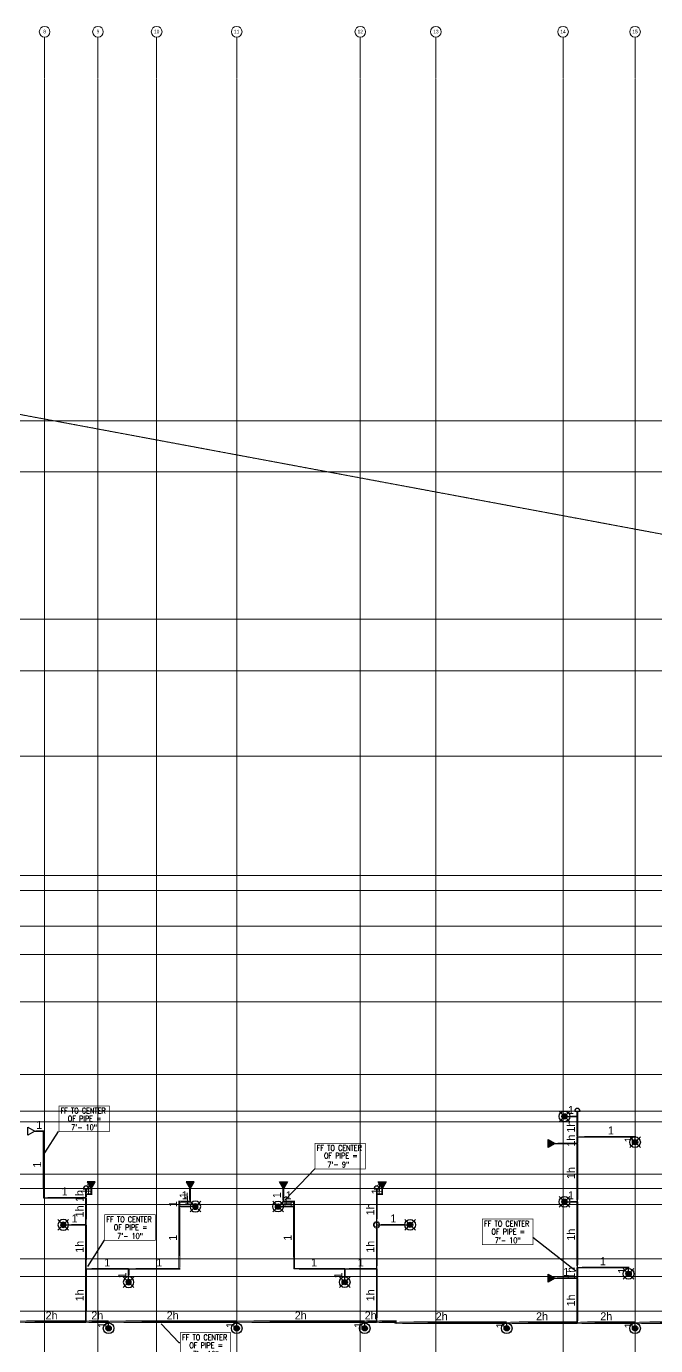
# Model space of a CAD drawing. Header units: inches. Extents: x -4862 to 241, y -496 to 4477.
# Drawn here: x -2817 to -2109, y 300 to 1784 of the extents above; entities that cross this region are included whole.
import ezdxf
from ezdxf.enums import TextEntityAlignment as Align

# ---------------------------------------------------------------- set-up
doc = ezdxf.new("R2010")
doc.units = ezdxf.units.IN
doc.header["$MEASUREMENT"] = 0
doc.linetypes.add('Grid Line', pattern=[0.875, 0.5, -0.125, 0.125, -0.125])
for name, color, linetype in [('Coordination', 1, 'Continuous'), ('headdn', 7, 'Continuous'), ('PIPEBL', 4, 'Continuous'), ('pipemn', 6, 'Continuous'), ('PIPESPC', 7, 'Continuous'), ('spk-cap', 7, 'Continuous'), ('spk-piperise', 7, 'Continuous'), ('TIDYPIPE', 7, 'Continuous')]:
    doc.layers.add(name, color=color, linetype=linetype)
doc.layers.add('S-GRID', color=1, linetype='Continuous', lineweight=9)
doc.layers.add('S-GRID-IDEN', color=1, linetype='Continuous', lineweight=13)
doc.styles.add('Arial', font='arial.ttf', dxfattribs={"height": 3.934132})
doc.styles.add('PDA1', font='ROMAND', dxfattribs={"width": 0.755})
doc.styles.add('PIPE', font='PIPE.SHX')
doc.dimstyles.get("Standard").update_dxf_attribs({"dimtxt": 0.18, "dimasz": 0.18, "dimexe": 0.18, "dimexo": 0.0625, "dimgap": 0.09, "dimtad": 0, "dimtih": 1, "dimtoh": 1, "dimdec": 4, "dimzin": 0, "dimdsep": 46, "dimtxsty": 'Standard', "dimcen": 0.09, "dimadec": 0, "dimazin": 0, "dimtfac": 1, "dimtdec": 4, "dimtofl": 0, "dimtmove": 0, "dimatfit": 3, "dimfxl": 1, "dimtolj": 1, "dimtzin": 0, "dimarcsym": 0})

# ---------------------------------------------------------------- blocks, each defined once
blk = doc.blocks.new('Grid - 3_16_-139788-MAIN LEVEL')
at = {"layer": 'S-GRID-IDEN'}
blk.add_circle((0, 0), 0.188, dxfattribs=at)
blk = doc.blocks.new('side2')
for p, q in [((0, 0), (7.8, 4.5)), ((7.8, -4.5), (0, 0)), ((7.8, 4.5), (7.8, -4.5))]:
    blk.add_line(p, q)
blk.add_solid([(7.8, -4.5), (0, 0), (7.8, 4.5)])
blk = doc.blocks.new('dpend2')
for p, q in [((-6, -6), (6, 6)), ((6, -6), (-6, 6))]:
    blk.add_line(p, q)
for radius in [6, 3]:
    blk.add_circle((0, 0), radius)
for points in [[(0, 0), (-3, 0), (-2.1, 2.1)], [(0, 0), (-3, 0), (-2.1, -2.1)], [(0, 0), (0, 3), (-2.1, 2.1)], [(0, 0), (0, -3), (-2.1, -2.1)], [(0, 0), (0, 3), (2.1, 2.1)], [(0, 0), (3, 0), (2.1, 2.1)], [(0, 0), (3, 0), (2.1, -2.1)], [(0, 0), (0, -3), (2.1, -2.1)]]:
    blk.add_solid(points)
blk = doc.blocks.new('rise')
blk.add_circle((0, 0), 3)
blk = doc.blocks.new('dpend1')
for radius in [6, 3]:
    blk.add_circle((0, 0), radius)
for points in [[(0, 3), (-2.5, -1.6), (-2.6, 1.4)], [(0, 3), (-2.5, -1.6), (2.5, -1.6)], [(2.5, -1.6), (0, 3), (2.6, 1.5)], [(2.5, -1.6), (-2.5, -1.6), (0, -3)]]:
    blk.add_solid(points)
blk = doc.blocks.new('SIDE1')
for p, q in [((0, 0), (7.8, 4.5)), ((7.8, -4.5), (0, 0)), ((7.8, 4.5), (7.8, -4.5))]:
    blk.add_line(p, q)
blk = doc.blocks.new('PIPESPC')
at = {"layer": 'PIPESPC', "style": 'PIPE', "width": 0.9}
blk.add_attdef('SIZE', text='', height=9, dxfattribs=at).set_placement((0, 4), align=Align.CENTER)
at = {"layer": 'PIPESPC', "style": 'PIPE', "flags": 1}
blk.add_attdef('SCHED', (25.3, 3.9), '', height=9, dxfattribs=at)
blk = doc.blocks.new('CAP')
blk.add_line((0, 3), (0, -3))
blk.add_arc((0, 0), 3, 270, 90)
blk = doc.blocks.new('vvvvbbbbbbbb')
at = {"layer": 'Coordination', "const_width": 0.75}
blk.add_lwpolyline([(2834.9, 1670), (2834.9, 1641.1), (2891.6, 1641.1), (2891.6, 1670), (2834.9, 1670)], dxfattribs=at)
at = {"layer": 'Coordination', "style": 'PDA1', "width": 0.755}
for s, p in [('FF TO CENTER', (2836.8, 1661.6)), ('OF PIPE = ', (2845, 1652.7)), ('7\'- 10"', (2848.8, 1642.9))]:
    blk.add_text(s, height=6.3, dxfattribs=at).set_placement(p)
blk = doc.blocks.new('TIDYRUN')
at = {"const_width": 0.5}
blk.add_lwpolyline([(-2.8, 2.8, -2.414214), (-2.8, -2.8, -1.737895)], format="xyb", dxfattribs=at)

msp = doc.modelspace()

# ---------------------------------------------------------------- linework, layer by layer
at = {"layer": 'Coordination', "color": 1, "const_width": 0.75}
msp.add_lwpolyline([(-2491.9, 527.8), (-2491.9, 499), (-2435.2, 499), (-2435.2, 527.8), (-2491.9, 527.8)], dxfattribs=at)
at = {"layer": 'PIPEBL', "color": 1}
for p, q in [((-2196.9, 558), (-2196.9, 564)), ((-2211.3, 558), (-2196.9, 558)), ((-2196.9, 535), (-2196.9, 558)), ((-2807, 541.3), (-2797.3, 541.3)), ((-2797.3, 541.3), (-2797.3, 466.4)), ((-2196.9, 535), (-2132, 535)), ((-2196.9, 527.5), (-2196.9, 535)), ((-2132, 529), (-2132, 535)), ((-2221.8, 527.5), (-2196.9, 527.5)), ((-2196.9, 462), (-2196.9, 527.5)), ((-2749.5, 470.6), (-2749.5, 476.6)), ((-2743.5, 470.6), (-2743.5, 476.6)), ((-2632.5, 476.6), (-2632.5, 462.1)), ((-2527.5, 476.6), (-2527.5, 462.1)), ((-2422.5, 470.6), (-2422.5, 476.6)), ((-2416.5, 470.6), (-2416.5, 476.6)), ((-2797.3, 466.4), (-2749.5, 466.4)), ((-2749.5, 466.4), (-2749.5, 470.6)), ((-2749.5, 470.6), (-2743.5, 470.6)), ((-2749.5, 436.1), (-2749.5, 466.4)), ((-2644.5, 456.6), (-2644.5, 462.1)), ((-2644.5, 462.1), (-2632.5, 462.1)), ((-2515.5, 462.1), (-2527.5, 462.1)), ((-2515.5, 462.1), (-2515.5, 456.6)), ((-2422.5, 436.1), (-2422.5, 470.6)), ((-2422.5, 470.6), (-2416.5, 470.6)), ((-2211.3, 462), (-2196.9, 462)), ((-2196.9, 388), (-2196.9, 462)), ((-2644.5, 386.6), (-2644.5, 456.6)), ((-2626.5, 456.6), (-2644.5, 456.6)), ((-2533.5, 456.6), (-2515.5, 456.6)), ((-2515.5, 456.6), (-2515.5, 386.6)), ((-2775, 436.1), (-2749.5, 436.1)), ((-2749.5, 386.6), (-2749.5, 436.1)), ((-2422.5, 436.1), (-2385, 436.1)), ((-2422.5, 386.6), (-2422.5, 436.1)), ((-2749.5, 327), (-2749.5, 386.6)), ((-2749.5, 386.6), (-2701.5, 386.6)), ((-2701.5, 371.6), (-2701.5, 386.6)), ((-2701.5, 386.6), (-2644.5, 386.6)), ((-2458.5, 386.6), (-2515.5, 386.6)), ((-2458.5, 371.6), (-2458.5, 386.6)), ((-2458.5, 386.6), (-2422.5, 386.6)), ((-2422.5, 327), (-2422.5, 386.6)), ((-2196.9, 376), (-2196.9, 388)), ((-2196.9, 388), (-2139.3, 388)), ((-2139.3, 381), (-2139.3, 388)), ((-2221.8, 376), (-2196.9, 376)), ((-2196.9, 326), (-2196.9, 376)), ((-2724, 319.7), (-2724, 327)), ((-2580, 319.7), (-2580, 327)), ((-2436, 319.7), (-2436, 327)), ((-2276.3, 319.7), (-2276.3, 326)), ((-2132, 319.7), (-2132, 326))]:
    msp.add_line(p, q, dxfattribs=at)
at = {"layer": 'pipemn', "color": 1}
for p, q in [((-2827, 327), (-2749.5, 327)), ((-2749.5, 327), (-2724, 327)), ((-2724, 327), (-2580, 327)), ((-2580, 327), (-2436, 327)), ((-2436, 327), (-2422.5, 327)), ((-2422.5, 327), (-2401.7, 327)), ((-2401.7, 327), (-2401.7, 326)), ((-2401.7, 326), (-2276.3, 326)), ((-2276.3, 326), (-2196.9, 326)), ((-2196.9, 326), (-2132, 326)), ((-2132, 326), (-2039.4, 326))]:
    msp.add_line(p, q, dxfattribs=at)
at = {"layer": 'S-GRID', "linetype": 'Grid Line'}
for p, q in [((-3580, 1488.3), (228, 778.5)), ((-3666.4, 1340), (228, 1340)), ((-3666.4, 1283), (228, 1283)), ((-3666.4, 1117), (228, 1117)), ((-3666.4, 1059), (228, 1059)), ((228, 963), (-3666.4, 963)), ((228, 829), (-3666.4, 829)), ((-3666.4, 812), (228, 812)), ((-3666.4, 772), (228, 772)), ((-3666.4, 740), (228, 740)), ((-3666.4, 687), (228, 687)), ((-3666.4, 605), (228, 605)), ((-3666.4, 564), (228, 564)), ((228, 552), (-3666.4, 552)), ((-3666.4, 493), (228, 493)), ((-3666.4, 477), (228, 477)), ((-3666.4, 459), (228, 459)), ((-3666.4, 398), (228, 398)), ((-3666.4, 378), (228, 378)), ((-3666.4, 339), (226, 339))]:
    msp.add_line(p, q, dxfattribs=at)
at = {"layer": 'TIDYPIPE', "color": 1}
for points, const_width in [([(-2196.9, 558), (-2196.9, 564)], 2), ([(-2205.3, 558), (-2196.9, 558)], 2), ([(-2196.9, 535), (-2196.9, 558)], 2), ([(-2807, 541.3), (-2796.3, 541.3)], 2), ([(-2797.3, 465.4), (-2797.3, 542.3)], 2), ([(-2196.9, 527.5), (-2196.9, 535)], 2), ([(-2196.9, 535), (-2131, 535)], 2), ([(-2221.8, 527.5), (-2196.9, 527.5)], 2), ([(-2196.9, 462), (-2196.9, 527.5)], 2), ([(-2749.5, 470.6), (-2749.5, 476.6)], 2), ([(-2743.5, 469.6), (-2743.5, 476.6)], 2), ([(-2632.5, 461.1), (-2632.5, 476.6)], 2), ([(-2527.5, 461.1), (-2527.5, 476.6)], 2), ([(-2422.5, 470.6), (-2422.5, 476.6)], 2), ([(-2416.5, 469.6), (-2416.5, 476.6)], 2), ([(-2798.3, 466.4), (-2749.5, 466.4)], 2), ([(-2749.5, 466.4), (-2749.5, 470.6)], 2), ([(-2749.5, 470.6), (-2742.5, 470.6)], 2), ([(-2749.5, 436.1), (-2749.5, 466.4)], 2), ([(-2645.5, 462.1), (-2631.5, 462.1)], 2), ([(-2644.5, 456.6), (-2644.5, 463.1)], 2), ([(-2528.5, 462.1), (-2514.5, 462.1)], 2), ([(-2515.5, 456.6), (-2515.5, 463.1)], 2), ([(-2422.5, 440.6), (-2422.5, 470.6)], 2), ([(-2422.5, 470.6), (-2415.5, 470.6)], 2), ([(-2205.3, 462), (-2196.9, 462)], 2), ([(-2196.9, 388), (-2196.9, 462)], 2), ([(-2644.5, 385.6), (-2644.5, 456.6)], 2), ([(-2644.5, 456.6), (-2632.5, 456.6)], 2), ([(-2527.5, 456.6), (-2515.5, 456.6)], 2), ([(-2515.5, 385.6), (-2515.5, 456.6)], 2), ([(-2769, 436.1), (-2749.5, 436.1)], 2), ([(-2749.5, 386.6), (-2749.5, 436.1)], 2), ([(-2422.5, 436.1), (-2391, 436.1)], 2), ([(-2422.5, 386.6), (-2422.5, 431.6)], 2), ([(-2749.5, 327), (-2749.5, 386.6)], 2), ([(-2749.5, 386.6), (-2701.5, 386.6)], 2), ([(-2701.5, 377.6), (-2701.5, 386.6)], 2), ([(-2701.5, 386.6), (-2643.5, 386.6)], 2), ([(-2516.5, 386.6), (-2458.5, 386.6)], 2), ([(-2458.5, 377.6), (-2458.5, 386.6)], 2), ([(-2458.5, 386.6), (-2422.5, 386.6)], 2), ([(-2422.5, 327), (-2422.5, 386.6)], 2), ([(-2196.9, 376), (-2196.9, 388)], 2), ([(-2196.9, 388), (-2138.3, 388)], 2), ([(-2221.8, 376), (-2196.9, 376)], 2), ([(-2196.9, 326), (-2196.9, 376)], 2), ([(-2827, 327), (-2749.5, 327)], 3), ([(-2749.5, 327), (-2724, 327)], 3), ([(-2724, 327), (-2580, 327)], 3), ([(-2580, 327), (-2436, 327)], 3), ([(-2436, 327), (-2422.5, 327)], 3), ([(-2422.5, 327), (-2400.2, 327)], 3), ([(-2403.2, 326), (-2276.3, 326)], 3), ([(-2401.7, 324.5), (-2401.7, 328.5)], 3), ([(-2276.3, 326), (-2196.9, 326)], 3), ([(-2196.9, 326), (-2132, 326)], 3), ([(-2132, 326), (-2037.9, 326)], 3)]:
    msp.add_lwpolyline(points, close=True, dxfattribs=dict(at, const_width=const_width))

# ---------------------------------------------------------------- block references
at = {"layer": 'headdn', "color": 1}
for name, p in [('dpend2', (-2211.3, 558)), ('dpend2', (-2132, 529)), ('dpend2', (-2533.5, 456.6)), ('dpend2', (-2211.3, 462)), ('dpend2', (-2385, 436.1)), ('dpend2', (-2139.3, 381)), ('dpend2', (-2458.5, 371.6)), ('dpend1', (-2724, 319.7)), ('dpend1', (-2580, 319.7)), ('dpend1', (-2436, 319.7)), ('dpend1', (-2276.3, 319.7)), ('dpend1', (-2132, 319.7))]:
    msp.add_blockref(name, p, dxfattribs=at)
for name, p, rotation in [('SIDE1', (-2807, 541.3), 180), ('side2', (-2221.8, 527.5), 180), ('side2', (-2527.5, 476.6), 90), ('side2', (-2416.5, 476.6), 90), ('side2', (-2221.8, 376), 180)]:
    msp.add_blockref(name, p, dxfattribs=dict(at, rotation=rotation))
at = {"layer": 'headdn', "color": 1, "extrusion": (0, 0, -1), "zscale": -1, "rotation": 90}
for p in [(2743.5, 476.6), (2632.5, 476.6)]:
    msp.add_blockref('side2', p, dxfattribs=at)
at = {"layer": 'headdn', "color": 1, "extrusion": (0, 0, -1), "zscale": -1}
for p in [(2626.5, 456.6), (2775, 436.1), (2701.5, 371.6)]:
    msp.add_blockref('dpend2', p, dxfattribs=at)
at = {"layer": 'PIPESPC', "color": 1}
for p in [(-5614.9, -1100.3), (-5563.2, -1222.6), (-5138.5, -1227.4), (-5478.2, -1355.3)]:
    msp.add_blockref('vvvvbbbbbbbb', p, dxfattribs=at)
ref = msp.add_blockref('PIPESPC', (-2204.1, 558), dxfattribs=at)
ref.add_attrib('SIZE', '1', dxfattribs={"color": 0, "height": 9, "style": 'PIPE'}).set_placement((-2204.1, 558), align=Align.BOTTOM_CENTER)
ref = msp.add_blockref('PIPESPC', (-2802.1, 541.3), dxfattribs=at)
ref.add_attrib('SIZE', '1', dxfattribs={"color": 0, "height": 9, "style": 'PIPE'}).set_placement((-2802.1, 541.3), align=Align.BOTTOM_CENTER)
ref = msp.add_blockref('PIPESPC', (-2196.9, 546.5), dxfattribs=dict(at, rotation=90))
ref.add_attrib('SIZE', '1h', dxfattribs={"color": 0, "height": 9, "rotation": 90, "style": 'PIPE'}).set_placement((-2196.9, 546.5), align=Align.BOTTOM_CENTER)
ref = msp.add_blockref('PIPESPC', (-2196.9, 530.8), dxfattribs=dict(at, rotation=90))
ref.add_attrib('SIZE', '1h', dxfattribs={"color": 0, "height": 9, "rotation": 90, "style": 'PIPE'}).set_placement((-2196.9, 530.8), align=Align.BOTTOM_CENTER)
ref = msp.add_blockref('PIPESPC', (-2159.1, 535), dxfattribs=at)
ref.add_attrib('SIZE', '1', dxfattribs={"color": 0, "height": 9, "style": 'PIPE'}).set_placement((-2159.1, 535), align=Align.BOTTOM_CENTER)
ref = msp.add_blockref('PIPESPC', (-2132, 532), dxfattribs=dict(at, rotation=90))
ref.add_attrib('SIZE', '1', dxfattribs={"color": 0, "height": 9, "rotation": 90, "style": 'PIPE'}).set_placement((-2132, 532), align=Align.BOTTOM_CENTER)
ref = msp.add_blockref('PIPESPC', (-2797.3, 503.8), dxfattribs=dict(at, rotation=90))
ref.add_attrib('SIZE', '1', dxfattribs={"color": 0, "height": 9, "rotation": 90, "style": 'PIPE'}).set_placement((-2797.3, 503.8), align=Align.BOTTOM_CENTER)
ref = msp.add_blockref('PIPESPC', (-2196.9, 494.3), dxfattribs=dict(at, rotation=90))
ref.add_attrib('SIZE', '1h', dxfattribs={"color": 0, "height": 9, "rotation": 90, "style": 'PIPE'}).set_placement((-2196.9, 494.3), align=Align.BOTTOM_CENTER)
ref = msp.add_blockref('PIPESPC', (-2773.4, 466.4), dxfattribs=at)
ref.add_attrib('SIZE', '1', dxfattribs={"color": 0, "height": 9, "style": 'PIPE'}).set_placement((-2773.4, 466.4), align=Align.BOTTOM_CENTER)
ref = msp.add_blockref('PIPESPC', (-2743.5, 473.6), dxfattribs=dict(at, rotation=90))
ref.add_attrib('SIZE', '1', dxfattribs={"color": 0, "height": 9, "rotation": 90, "style": 'PIPE'}).set_placement((-2743.5, 473.6), align=Align.BOTTOM_CENTER)
ref = msp.add_blockref('PIPESPC', (-2746.5, 470.6), dxfattribs=at)
ref.add_attrib('SIZE', '1', dxfattribs={"color": 0, "height": 9, "style": 'PIPE'}).set_placement((-2746.5, 470.6), align=Align.BOTTOM_CENTER)
ref = msp.add_blockref('PIPESPC', (-2416.5, 473.6), dxfattribs=dict(at, rotation=90))
ref.add_attrib('SIZE', '1', dxfattribs={"color": 0, "height": 9, "rotation": 90, "style": 'PIPE'}).set_placement((-2416.5, 473.6), align=Align.BOTTOM_CENTER)
ref = msp.add_blockref('PIPESPC', (-2419.5, 470.6), dxfattribs=at)
ref.add_attrib('SIZE', '1', dxfattribs={"color": 0, "height": 9, "style": 'PIPE'}).set_placement((-2419.5, 470.6), align=Align.BOTTOM_CENTER)
ref = msp.add_blockref('PIPESPC', (-2749.5, 468.5), dxfattribs=dict(at, rotation=90))
ref.add_attrib('SIZE', '1h', dxfattribs={"color": 0, "height": 9, "rotation": 90, "style": 'PIPE'}).set_placement((-2749.5, 468.5), align=Align.BOTTOM_CENTER)
ref = msp.add_blockref('PIPESPC', (-2644.5, 459.4), dxfattribs=dict(at, rotation=90))
ref.add_attrib('SIZE', '1', dxfattribs={"color": 0, "height": 9, "rotation": 90, "style": 'PIPE'}).set_placement((-2644.5, 459.4), align=Align.BOTTOM_CENTER)
ref = msp.add_blockref('PIPESPC', (-2632.5, 469.4), dxfattribs=dict(at, rotation=90))
ref.add_attrib('SIZE', '1', dxfattribs={"color": 0, "height": 9, "rotation": 90, "style": 'PIPE'}).set_placement((-2632.5, 469.4), align=Align.BOTTOM_CENTER)
ref = msp.add_blockref('PIPESPC', (-2638.5, 462.1), dxfattribs=at)
ref.add_attrib('SIZE', '1', dxfattribs={"color": 0, "height": 9, "style": 'PIPE'}).set_placement((-2638.5, 462.1), align=Align.BOTTOM_CENTER)
ref = msp.add_blockref('PIPESPC', (-2635.5, 456.6), dxfattribs=at)
ref.add_attrib('SIZE', '1', dxfattribs={"color": 0, "height": 9, "style": 'PIPE'}).set_placement((-2635.5, 456.6), align=Align.BOTTOM_CENTER)
ref = msp.add_blockref('PIPESPC', (-2527.5, 469.4), dxfattribs=dict(at, rotation=90))
ref.add_attrib('SIZE', '1', dxfattribs={"color": 0, "height": 9, "rotation": 90, "style": 'PIPE'}).set_placement((-2527.5, 469.4), align=Align.BOTTOM_CENTER)
ref = msp.add_blockref('PIPESPC', (-2515.5, 459.4), dxfattribs=dict(at, rotation=90))
ref.add_attrib('SIZE', '1', dxfattribs={"color": 0, "height": 9, "rotation": 90, "style": 'PIPE'}).set_placement((-2515.5, 459.4), align=Align.BOTTOM_CENTER)
ref = msp.add_blockref('PIPESPC', (-2524.5, 456.6), dxfattribs=at)
ref.add_attrib('SIZE', '1', dxfattribs={"color": 0, "height": 9, "style": 'PIPE'}).set_placement((-2524.5, 456.6), align=Align.BOTTOM_CENTER)
ref = msp.add_blockref('PIPESPC', (-2521.5, 462.1), dxfattribs=at)
ref.add_attrib('SIZE', '1', dxfattribs={"color": 0, "height": 9, "style": 'PIPE'}).set_placement((-2521.5, 462.1), align=Align.BOTTOM_CENTER)
ref = msp.add_blockref('PIPESPC', (-2204.1, 462), dxfattribs=at)
ref.add_attrib('SIZE', '1', dxfattribs={"color": 0, "height": 9, "style": 'PIPE'}).set_placement((-2204.1, 462), align=Align.BOTTOM_CENTER)
ref = msp.add_blockref('PIPESPC', (-2762.3, 436.1), dxfattribs=at)
ref.add_attrib('SIZE', '1', dxfattribs={"color": 0, "height": 9, "style": 'PIPE'}).set_placement((-2762.3, 436.1), align=Align.BOTTOM_CENTER)
ref = msp.add_blockref('PIPESPC', (-2749.5, 451.2), dxfattribs=dict(at, rotation=90))
ref.add_attrib('SIZE', '1h', dxfattribs={"color": 0, "height": 9, "rotation": 90, "style": 'PIPE'}).set_placement((-2749.5, 451.2), align=Align.BOTTOM_CENTER)
ref = msp.add_blockref('PIPESPC', (-2422.5, 453.4), dxfattribs=dict(at, rotation=90))
ref.add_attrib('SIZE', '1h', dxfattribs={"color": 0, "height": 9, "rotation": 90, "style": 'PIPE'}).set_placement((-2422.5, 453.4), align=Align.BOTTOM_CENTER)
ref = msp.add_blockref('PIPESPC', (-2403.8, 436.1), dxfattribs=at)
ref.add_attrib('SIZE', '1', dxfattribs={"color": 0, "height": 9, "style": 'PIPE'}).set_placement((-2403.8, 436.1), align=Align.BOTTOM_CENTER)
ref = msp.add_blockref('PIPESPC', (-2196.9, 425), dxfattribs=dict(at, rotation=90))
ref.add_attrib('SIZE', '1h', dxfattribs={"color": 0, "height": 9, "rotation": 90, "style": 'PIPE'}).set_placement((-2196.9, 425), align=Align.BOTTOM_CENTER)
ref = msp.add_blockref('PIPESPC', (-2749.5, 411.4), dxfattribs=dict(at, rotation=90))
ref.add_attrib('SIZE', '1h', dxfattribs={"color": 0, "height": 9, "rotation": 90, "style": 'PIPE'}).set_placement((-2749.5, 411.4), align=Align.BOTTOM_CENTER)
ref = msp.add_blockref('PIPESPC', (-2644.5, 421.6), dxfattribs=dict(at, rotation=90))
ref.add_attrib('SIZE', '1', dxfattribs={"color": 0, "height": 9, "rotation": 90, "style": 'PIPE'}).set_placement((-2644.5, 421.6), align=Align.BOTTOM_CENTER)
ref = msp.add_blockref('PIPESPC', (-2515.5, 421.6), dxfattribs=dict(at, rotation=90))
ref.add_attrib('SIZE', '1', dxfattribs={"color": 0, "height": 9, "rotation": 90, "style": 'PIPE'}).set_placement((-2515.5, 421.6), align=Align.BOTTOM_CENTER)
ref = msp.add_blockref('PIPESPC', (-2422.5, 411.4), dxfattribs=dict(at, rotation=90))
ref.add_attrib('SIZE', '1h', dxfattribs={"color": 0, "height": 9, "rotation": 90, "style": 'PIPE'}).set_placement((-2422.5, 411.4), align=Align.BOTTOM_CENTER)
ref = msp.add_blockref('PIPESPC', (-2725.5, 386.6), dxfattribs=at)
ref.add_attrib('SIZE', '1', dxfattribs={"color": 0, "height": 9, "style": 'PIPE'}).set_placement((-2725.5, 386.6), align=Align.BOTTOM_CENTER)
ref = msp.add_blockref('PIPESPC', (-2667, 386.6), dxfattribs=at)
ref.add_attrib('SIZE', '1', dxfattribs={"color": 0, "height": 9, "style": 'PIPE'}).set_placement((-2667, 386.6), align=Align.BOTTOM_CENTER)
ref = msp.add_blockref('PIPESPC', (-2493, 386.6), dxfattribs=at)
ref.add_attrib('SIZE', '1', dxfattribs={"color": 0, "height": 9, "style": 'PIPE'}).set_placement((-2493, 386.6), align=Align.BOTTOM_CENTER)
ref = msp.add_blockref('PIPESPC', (-2440.5, 386.6), dxfattribs=at)
ref.add_attrib('SIZE', '1', dxfattribs={"color": 0, "height": 9, "style": 'PIPE'}).set_placement((-2440.5, 386.6), align=Align.BOTTOM_CENTER)
ref = msp.add_blockref('PIPESPC', (-2209.3, 376), dxfattribs=at)
ref.add_attrib('SIZE', '1', dxfattribs={"color": 0, "height": 9, "style": 'PIPE'}).set_placement((-2209.3, 376), align=Align.BOTTOM_CENTER)
ref = msp.add_blockref('PIPESPC', (-2196.9, 382), dxfattribs=dict(at, rotation=90))
ref.add_attrib('SIZE', '1h', dxfattribs={"color": 0, "height": 9, "rotation": 90, "style": 'PIPE'}).set_placement((-2196.9, 382), align=Align.BOTTOM_CENTER)
ref = msp.add_blockref('PIPESPC', (-2168.1, 388), dxfattribs=at)
ref.add_attrib('SIZE', '1', dxfattribs={"color": 0, "height": 9, "style": 'PIPE'}).set_placement((-2168.1, 388), align=Align.BOTTOM_CENTER)
ref = msp.add_blockref('PIPESPC', (-2139.3, 384.5), dxfattribs=dict(at, rotation=90))
ref.add_attrib('SIZE', '1', dxfattribs={"color": 0, "height": 9, "rotation": 90, "style": 'PIPE'}).set_placement((-2139.3, 384.5), align=Align.BOTTOM_CENTER)
ref = msp.add_blockref('PIPESPC', (-2701.5, 379.1), dxfattribs=dict(at, rotation=90))
ref.add_attrib('SIZE', '1', dxfattribs={"color": 0, "height": 9, "rotation": 90, "style": 'PIPE'}).set_placement((-2701.5, 379.1), align=Align.BOTTOM_CENTER)
ref = msp.add_blockref('PIPESPC', (-2458.5, 379.1), dxfattribs=dict(at, rotation=90))
ref.add_attrib('SIZE', '1', dxfattribs={"color": 0, "height": 9, "rotation": 90, "style": 'PIPE'}).set_placement((-2458.5, 379.1), align=Align.BOTTOM_CENTER)
ref = msp.add_blockref('PIPESPC', (-2749.5, 356.8), dxfattribs=dict(at, rotation=90))
ref.add_attrib('SIZE', '1h', dxfattribs={"color": 0, "height": 9, "rotation": 90, "style": 'PIPE'}).set_placement((-2749.5, 356.8), align=Align.BOTTOM_CENTER)
ref = msp.add_blockref('PIPESPC', (-2422.5, 356.8), dxfattribs=dict(at, rotation=90))
ref.add_attrib('SIZE', '1h', dxfattribs={"color": 0, "height": 9, "rotation": 90, "style": 'PIPE'}).set_placement((-2422.5, 356.8), align=Align.BOTTOM_CENTER)
ref = msp.add_blockref('PIPESPC', (-2196.9, 351), dxfattribs=dict(at, rotation=90))
ref.add_attrib('SIZE', '1h', dxfattribs={"color": 0, "height": 9, "rotation": 90, "style": 'PIPE'}).set_placement((-2196.9, 351), align=Align.BOTTOM_CENTER)
ref = msp.add_blockref('PIPESPC', (-2788.2, 327), dxfattribs=at)
ref.add_attrib('SIZE', '2h', dxfattribs={"color": 0, "height": 9, "style": 'PIPE'}).set_placement((-2788.2, 327), align=Align.BOTTOM_CENTER)
ref = msp.add_blockref('PIPESPC', (-2736.8, 327), dxfattribs=at)
ref.add_attrib('SIZE', '2h', dxfattribs={"color": 0, "height": 9, "style": 'PIPE'}).set_placement((-2736.8, 327), align=Align.BOTTOM_CENTER)
ref = msp.add_blockref('PIPESPC', (-2652, 327), dxfattribs=at)
ref.add_attrib('SIZE', '2h', dxfattribs={"color": 0, "height": 9, "style": 'PIPE'}).set_placement((-2652, 327), align=Align.BOTTOM_CENTER)
ref = msp.add_blockref('PIPESPC', (-2508, 327), dxfattribs=at)
ref.add_attrib('SIZE', '2h', dxfattribs={"color": 0, "height": 9, "style": 'PIPE'}).set_placement((-2508, 327), align=Align.BOTTOM_CENTER)
ref = msp.add_blockref('PIPESPC', (-2429.3, 327), dxfattribs=at)
ref.add_attrib('SIZE', '2h', dxfattribs={"color": 0, "height": 9, "style": 'PIPE'}).set_placement((-2429.3, 327), align=Align.BOTTOM_CENTER)
ref = msp.add_blockref('PIPESPC', (-2349.4, 326), dxfattribs=at)
ref.add_attrib('SIZE', '2h', dxfattribs={"color": 0, "height": 9, "style": 'PIPE'}).set_placement((-2349.4, 326), align=Align.BOTTOM_CENTER)
ref = msp.add_blockref('PIPESPC', (-2236.6, 326), dxfattribs=at)
ref.add_attrib('SIZE', '2h', dxfattribs={"color": 0, "height": 9, "style": 'PIPE'}).set_placement((-2236.6, 326), align=Align.BOTTOM_CENTER)
ref = msp.add_blockref('PIPESPC', (-2164.4, 326), dxfattribs=at)
ref.add_attrib('SIZE', '2h', dxfattribs={"color": 0, "height": 9, "style": 'PIPE'}).set_placement((-2164.4, 326), align=Align.BOTTOM_CENTER)
ref = msp.add_blockref('PIPESPC', (-2724, 323.4), dxfattribs=dict(at, rotation=90))
ref.add_attrib('SIZE', '1', dxfattribs={"color": 0, "height": 9, "rotation": 90, "style": 'PIPE'}).set_placement((-2724, 323.4), align=Align.BOTTOM_CENTER)
ref = msp.add_blockref('PIPESPC', (-2580, 323.4), dxfattribs=dict(at, rotation=90))
ref.add_attrib('SIZE', '1', dxfattribs={"color": 0, "height": 9, "rotation": 90, "style": 'PIPE'}).set_placement((-2580, 323.4), align=Align.BOTTOM_CENTER)
ref = msp.add_blockref('PIPESPC', (-2436, 323.4), dxfattribs=dict(at, rotation=90))
ref.add_attrib('SIZE', '1', dxfattribs={"color": 0, "height": 9, "rotation": 90, "style": 'PIPE'}).set_placement((-2436, 323.4), align=Align.BOTTOM_CENTER)
ref = msp.add_blockref('PIPESPC', (-2276.3, 322.9), dxfattribs=dict(at, rotation=90))
ref.add_attrib('SIZE', '1', dxfattribs={"color": 0, "height": 9, "rotation": 90, "style": 'PIPE'}).set_placement((-2276.3, 322.9), align=Align.BOTTOM_CENTER)
ref = msp.add_blockref('PIPESPC', (-2132, 322.9), dxfattribs=dict(at, rotation=90.0000000000166))
ref.add_attrib('SIZE', '1', dxfattribs={"color": 0, "height": 9, "rotation": 90, "style": 'PIPE'}).set_placement((-2132, 322.9), align=Align.BOTTOM_CENTER)
at = {"layer": 'S-GRID-IDEN', "xscale": 31.99999999999999, "yscale": 31.99999999999999, "zscale": 31.99999999999999, "rotation": 180}
for p in [(-2796, 1777.7), (-2736, 1777.7), (-2670, 1777.7), (-2580, 1777.7), (-2441, 1777.7), (-2356, 1777.7), (-2213, 1777.7), (-2132, 1777.7)]:
    msp.add_blockref('Grid - 3_16_-139788-MAIN LEVEL', p, dxfattribs=at)
at = {"layer": 'spk-cap', "color": 1, "rotation": 90.00000000002773}
for p in [(-2196.9, 564), (-2749.5, 476.6), (-2422.5, 476.6)]:
    msp.add_blockref('CAP', p, dxfattribs=at)
at = {"layer": 'spk-piperise', "color": 1, "rotation": 270.0000000000834}
msp.add_blockref('rise', (-2422.5, 436.1), dxfattribs=at)
at = {"layer": 'TIDYPIPE', "color": 1, "rotation": 180}
msp.add_blockref('TIDYRUN', (-2422.5, 436.1), dxfattribs=at)

# ---------------------------------------------------------------- texts
at = {"layer": 'Coordination', "color": 1, "style": 'PDA1', "width": 0.755}
for s, p in [('FF TO CENTER', (-2490, 519.4)), ('OF PIPE = ', (-2481.8, 510.6)), ('7\'- 9"', (-2478, 500.7))]:
    msp.add_text(s, height=6.3, dxfattribs=at).set_placement(p)

# ---------------------------------------------------------------- leaders
at = {"layer": 'Coordination', "color": 1}
for points in [[(-2795.7, 516.9), (-2780.4, 540.9)], [(-2525.4, 464.3), (-2492.3, 499)], [(-2747.4, 389.2), (-2728.7, 419)], [(-2198.6, 384), (-2247, 421.7)], [(-2665, 324.6), (-2645.2, 303.8), (-2643.5, 303.8)]]:
    msp.add_leader(points, dimstyle='Standard', dxfattribs=at)

# ---------------------------------------------------------------- next in the draw order: texts
at = {"layer": 'S-GRID-IDEN', "lineweight": 9, "char_height": 3.93, "attachment_point": 2, "line_spacing_factor": 0.938532, "style": 'Arial', "bg_fill": 3, "box_fill_scale": 1.25, "bg_fill_color": 0, "bg_fill_transparency": 0}
for s, insert, width in [('8', (-2796, 1779.9), 3.648), ('9', (-2736, 1779.9), 3.648), ('10', (-2670, 1779.9), 7.296), ('11', (-2580, 1779.9), 7.296), ('12', (-2441, 1779.9), 7.296), ('13', (-2356, 1779.9), 7.296), ('14', (-2213, 1779.9), 7.296), ('15', (-2132, 1779.9), 7.296)]:
    msp.add_mtext(s, dxfattribs=dict(at, insert=insert, width=width))

# ---------------------------------------------------------------- next in the draw order: linework, layer by layer
at = {"layer": 'S-GRID', "linetype": 'Grid Line'}
for p, q in [((-2796, 1771.7), (-2796, -484.3)), ((-2736, 1771.7), (-2736, -484.3)), ((-2670, 1771.7), (-2670, -484.3)), ((-2580, 1771.7), (-2580, -484.3)), ((-2441, 1771.7), (-2441, -484.3)), ((-2356, 1771.7), (-2356, -484.3)), ((-2213, 1771.7), (-2213, -484.3)), ((-2132, 1771.7), (-2132, -484.3))]:
    msp.add_line(p, q, dxfattribs=at)

doc.saveas('drawing.dxf')
